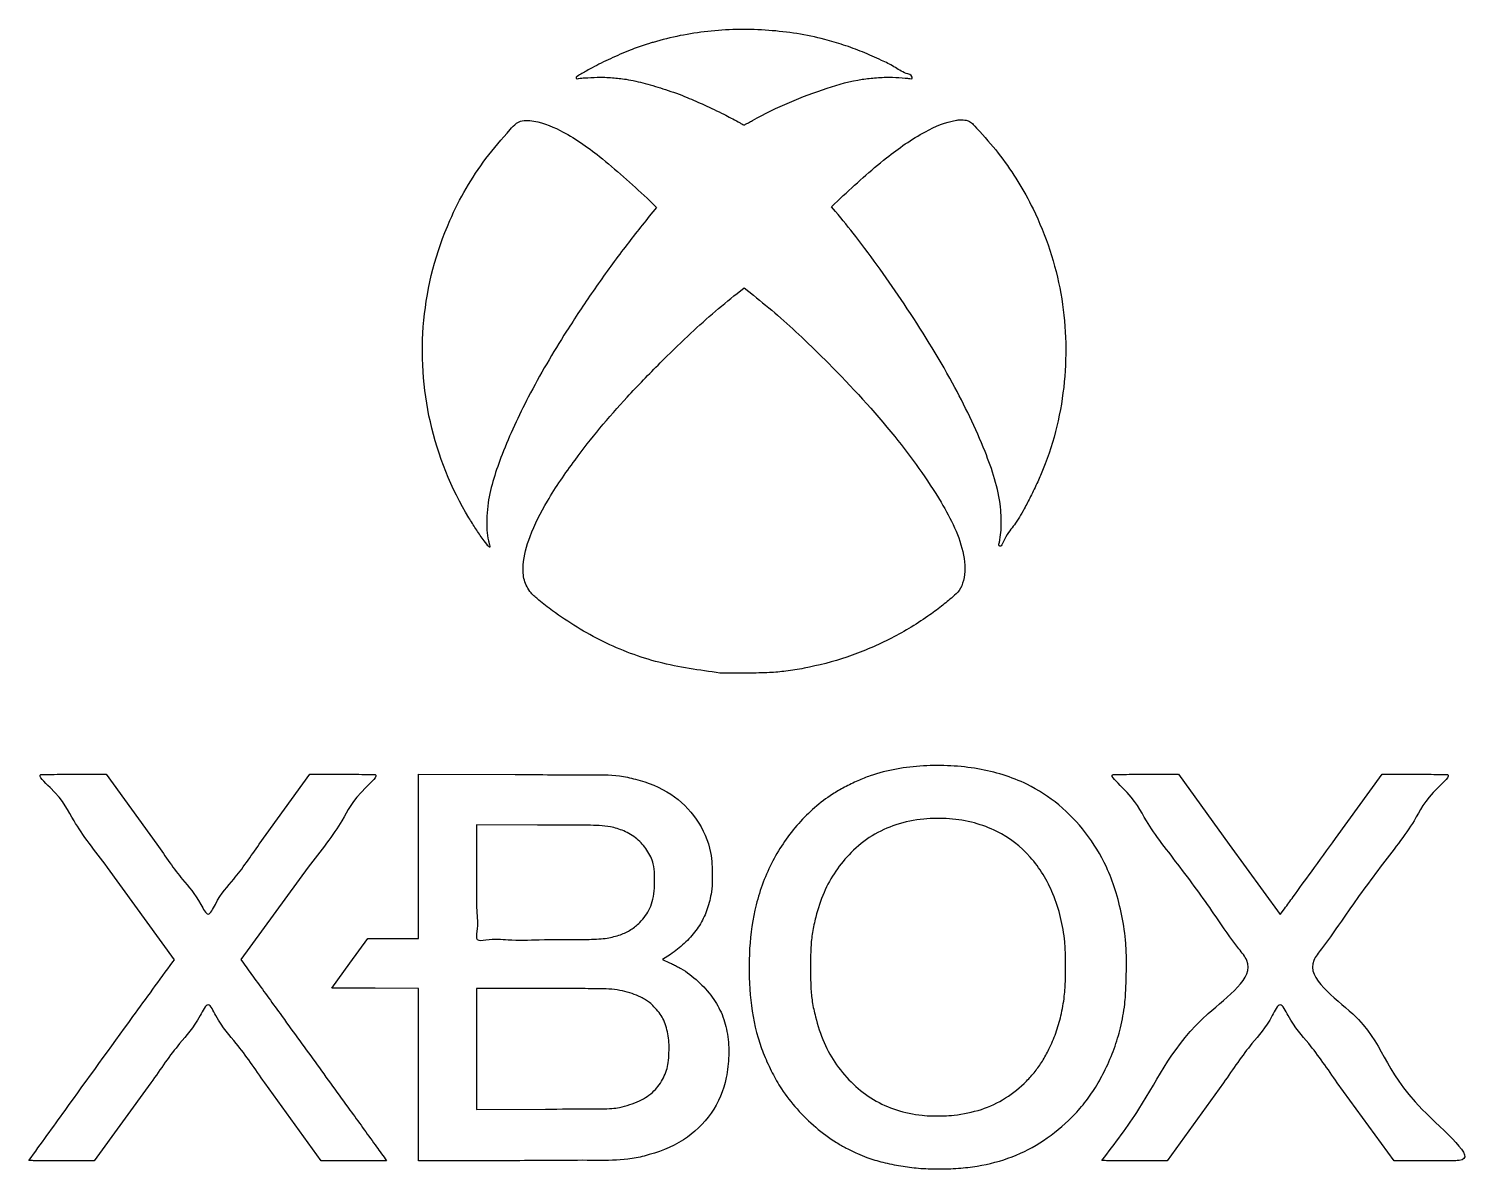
# Model space of a CAD drawing. Extents: x 2 to 516, y -1 to 403.
import ezdxf

# ---------------------------------------------------------------- set-up
doc = ezdxf.new("R2010")
doc.units = 0
doc.layers.get('0').update_dxf_attribs({"linetype": 'CONTINUOUS'})

msp = doc.modelspace()

# ---------------------------------------------------------------- linework, layer by layer
at = {"color": 7}
for p, q in [((253.853487, 369.852861), (253.853487, 369.852861)), ((221.542412, 342.77963), (224.950086, 339.514)), ((224.950086, 339.514), (222.322112, 336.339)), ((286.938323, 339.732448), (290.10737, 342.765769)), ((288.413402, 338.035723), (286.938323, 339.732448)), ((253.468915, 309.013582), (255.994786, 311.009035)), ((255.994786, 311.009035), (259.289748, 308.377667)), ((346.638589, 221.708282), (346.638589, 221.708282)), ((165.11438, 219.555711), (165.11438, 219.555711)), ((247.371195, 174.447719), (247.371195, 174.447719)), ((18.175877, 138.555783), (29.751398, 138.548639)), ((29.751398, 138.548639), (47.743065, 113.719954)), ((84.030272, 113.822401), (101.982654, 138.56081)), ((101.982654, 138.56081), (113.558174, 138.56081)), ((140.479529, 109.469052), (140.479529, 138.583485)), ((140.479529, 138.583485), (174.809216, 138.495008)), ((398.382146, 138.557556), (409.957667, 138.551999)), ((409.957667, 138.551999), (428.007648, 113.672197)), ((465.663095, 115.776269), (482.188917, 138.555836)), ((482.188917, 138.555836), (493.764438, 138.559275)), ((182.746716, 120.566074), (161.117029, 120.571366)), ((161.117029, 120.571366), (161.117029, 100.374847)), ((428.007648, 113.672197), (446.057629, 88.792394)), ((140.479529, 80.354646), (140.479529, 109.469052)), ((53.931987, 72.826219), (30.266172, 105.55441)), ((101.326593, 105.594944), (77.519485, 72.861144)), ((446.057629, 88.792394), (447.597451, 90.894535)), ((116.181148, 71.55725), (122.570174, 80.354646)), ((122.570174, 80.354646), (131.524864, 80.354646)), ((131.524864, 80.354646), (140.479529, 80.354646)), ((207.419112, 80.461617), (207.419112, 80.461564)), ((53.326541, 72.026357), (53.931987, 72.826219)), ((77.519485, 72.861144), (78.457089, 71.55606)), ((229.860832, 74.685816), (227.059715, 72.853418)), ((227.059715, 72.853418), (229.476393, 71.76299)), ((109.792095, 62.759855), (116.181148, 71.55725)), ((125.135812, 62.691566), (109.792095, 62.759855)), ((140.479529, 62.623303), (125.135812, 62.691566)), ((140.479529, 32.057075), (140.479529, 62.623303)), ((183.728532, 62.627563), (161.117029, 62.627563)), ((161.117029, 62.627563), (161.117029, 41.185941)), ((161.117029, 41.185941), (161.117029, 19.74432)), ((140.479529, 1.490821), (140.479529, 32.057075)), ((45.626398, 29.161475), (25.518065, 1.522227)), ((105.941667, 1.507755), (85.970488, 29.14814)), ((425.964959, 29.154517), (405.988917, 1.51257)), ((486.42225, 1.515401), (466.313917, 29.154279)), ((161.117029, 19.74432), (185.524841, 19.839384)), ((211.784737, 20.384188), (211.784737, 20.384188)), ((330.394654, 17.665303), (330.394654, 17.666097)), ((2.367023, 1.649968), (2.367023, 1.650974)), ((25.518065, 1.522227), (13.942544, 1.515084)), ((117.552483, 1.507755), (105.941667, 1.507755)), ((129.163299, 1.507755), (117.552483, 1.507755)), ((128.710756, 2.198423), (129.163299, 1.507755)), ((176.396716, 1.576679), (140.479529, 1.490821)), ((382.837875, 1.628563), (382.837875, 1.62941)), ((405.988917, 1.51257), (394.413396, 1.509924)), ((497.997771, 1.511961), (486.42225, 1.515401)), ((317.766118, -1.101328), (317.766118, -1.101328))]:
    msp.add_line(p, q, dxfattribs=at)
for points, knots in [([(253.853487, 369.852861), (252.172116, 370.751015), (248.229819, 372.85691), (242.164966, 375.69529), (235.307301, 378.745408), (228.308964, 381.303419), (221.085473, 383.457034), (214.797765, 384.923754), (209.079491, 385.528967), (204.196707, 385.762801), (200.104236, 385.43842), (197.798771, 385.349623), (196.61009, 384.962751), (196.232004, 385.509246), (197.227612, 386.284845), (198.967149, 387.274437), (203.025533, 389.556237), (208.632727, 392.309613), (215.053709, 395.097696), (219.573216, 396.810846), (222.20819, 397.563272), (223.429219, 397.920087), (230.686907, 400.063052), (244.450899, 402.616767), (264.621343, 402.814852), (280.363244, 400.361361), (291.31291, 397.121358), (298.060527, 394.650286), (303.944715, 391.987433), (309.23608, 389.53152), (312.353417, 387.083742), (315.398617, 386.528091), (315.625739, 385.045596), (314.288776, 385.211832), (312.299073, 385.453419), (308.08464, 385.723679), (303.089943, 385.543598), (295.247943, 384.741844), (284.905077, 381.786566), (271.873743, 376.901596), (262.745687, 372.516097), (257.648683, 369.565743), (256.63906, 369.139384), (255.971075, 368.657885), (255.419083, 368.999909), (254.738384, 369.327319), (254.174225, 369.662374), (253.853487, 369.852861)], [0, 0, 0, 0, 5.717856, 13.406612, 20.081716, 28.229412, 35.736988, 42.690011, 47.564885, 52.941778, 57.432927, 59.574806, 60.323042, 60.604512, 61.249323, 63.288566, 67.37939, 74.661904, 82.303405, 88.290965, 89.152059, 90.523136, 92.10737, 111.855218, 132.244738, 152.379158, 159.352481, 166.493125, 173.888638, 178.817876, 183.740836, 186.223, 186.64515, 187.415489, 189.120142, 193.65051, 199.342549, 204.382097, 217.16731, 231.500248, 246.040509, 247.704533, 248.941349, 249.484983, 249.879519, 250.72155, 251.831035, 251.831035, 251.831035, 251.831035]), ([(165.11438, 219.555711), (164.528936, 220.309091), (163.016934, 222.254816), (160.811202, 225.582811), (152.59029, 238.421548), (142.838159, 262.866079), (140.434354, 299.796549), (147.811839, 327.879047), (157.187987, 346.318189), (164.332893, 357.172808), (170.740343, 364.499609), (174.880175, 369.259152), (177.392517, 370.457085), (182.882754, 370.179032), (192.610528, 366.47562), (206.405493, 356.686077), (216.029397, 347.844495), (221.542412, 342.77963)], [0, 0, 0, 0, 2.861628, 7.390615, 11.968012, 48.609957, 84.72721, 121.324351, 134.019104, 146.737312, 160.136062, 163.325922, 165.481619, 168.208783, 179.464566, 196.209055, 218.664688, 218.664688, 218.664688, 218.664688]), ([(290.10737, 342.765769), (295.434807, 347.666358), (304.853612, 356.330505), (318.508939, 365.925061), (327.805088, 369.992997), (332.505497, 370.570878), (333.696421, 370.577075), (334.808688, 370.381275), (336.113524, 370.023207), (337.660726, 368.471903), (341.376016, 364.44828), (346.981941, 357.885473), (353.269545, 348.719366), (361.853518, 333.076836), (369.737897, 309.333191), (370.889252, 277.442596), (365.63083, 254.973335), (359.974278, 241.984636), (357.712846, 237.240999), (355.07853, 232.226285), (351.803981, 226.544396), (349.238548, 224.124516), (346.839346, 218.627551), (346.241593, 219.928644), (346.458173, 220.670661), (346.569023, 221.30819), (346.638589, 221.708282)], [0, 0, 0, 0, 21.682452, 38.334158, 50.048915, 51.431037, 52.525303, 53.60248, 54.824314, 56.498139, 60.007228, 71.400558, 82.24822, 93.321725, 124.870434, 156.204909, 188.001651, 192.956656, 198.758269, 203.658412, 210.332498, 216.574627, 219.521268, 219.783131, 220.513491, 221.744177, 221.744177, 221.744177, 221.744177]), ([(222.322112, 336.339), (219.020709, 332.202185), (212.109954, 323.542684), (202.373706, 309.910956), (191.046677, 292.881718), (179.784974, 273.78211), (170.353716, 253.472389), (165.568009, 239.123693), (164.648324, 229.997853), (164.713494, 225.44723), (164.99991, 222.216438), (165.604552, 220.244111), (165.65004, 219.670588), (165.878411, 219.019381), (165.573386, 219.110563), (165.38395, 219.293862), (165.213448, 219.45948), (165.11438, 219.555711)], [0, 0, 0, 0, 15.87596, 33.23279, 50.229869, 77.239468, 99.609584, 117.454544, 122.12351, 127.106849, 130.983397, 132.087294, 132.895321, 133.236651, 133.368954, 133.663866, 134.072865, 134.072865, 134.072865, 134.072865]), ([(346.638589, 221.708281), (346.803007, 222.838726), (347.170985, 225.368733), (347.202504, 229.250115), (346.543969, 238.768673), (341.034052, 255.189583), (329.363219, 279.200732), (316.183968, 300.414818), (304.294251, 317.469011), (296.27113, 328.444574), (290.810114, 335.110294), (288.413402, 338.035723)], [0, 0, 0, 0, 3.423924, 7.662961, 11.612507, 32.011797, 58.852789, 91.814938, 106.733271, 121.237038, 132.581006, 132.581006, 132.581006, 132.581006]), ([(247.371195, 174.447719), (240.106766, 175.436802), (225.839614, 177.379335), (205.69012, 184.991679), (191.895155, 193.478609), (183.766156, 199.77111), (180.575181, 202.498117), (178.915666, 204.981809), (177.982696, 207.350257), (177.523101, 209.932965), (177.57743, 215.206849), (180.085813, 224.106058), (186.557459, 236.556917), (195.218343, 249.183031), (204.788325, 261.40007), (214.892932, 272.868202), (225.395844, 283.65238), (235.463992, 293.514541), (244.528404, 301.780049), (250.529864, 306.635673), (253.468915, 309.013582)], [0, 0, 0, 0, 21.937444, 43.084575, 64.067524, 70.233759, 73.976785, 76.573208, 79.106428, 81.562672, 84.395017, 94.860935, 108.846468, 126.399776, 140.704915, 155.390814, 172.227371, 185.85472, 197.670191, 209.009719, 209.009719, 209.009719, 209.009719]), ([(259.289748, 308.377667), (262.16731, 306.0266), (268.033493, 301.233729), (276.867589, 293.140377), (291.116289, 279.196649), (308.530516, 260.333582), (324.83345, 237.711618), (333.247279, 221.471698), (334.440574, 211.634658), (333.936635, 207.363971), (332.553666, 203.73138), (329.455172, 200.99661), (325.790029, 197.943458), (318.449205, 192.531803), (307.450188, 186.04041), (292.67847, 179.778842), (280.248485, 176.581236), (271.019282, 175.044489), (264.401661, 174.484826), (258.400244, 174.422431), (253.136376, 174.396772), (249.784338, 174.383279), (247.97595, 174.431569), (247.371195, 174.447719)], [0, 0, 0, 0, 11.145964, 22.722103, 35.923095, 70.974479, 99.438123, 119.835393, 124.573349, 128.91372, 132.676637, 135.877623, 141.116055, 147.061189, 163.184112, 179.322797, 195.027327, 201.559775, 207.37581, 214.929529, 219.557355, 223.169421, 224.984268, 224.984268, 224.984268, 224.984268]), ([(317.766118, -1.101328), (315.688867, -0.86662), (311.44429, -0.387026), (305.344891, 0.934419), (300.156372, 2.352635), (295.886815, 4.189166), (292.312821, 5.954795), (287.230779, 8.800928), (281.234041, 13.31208), (274.642498, 19.710344), (269.498703, 26.244526), (265.797681, 32.780088), (263.014748, 38.835557), (259.776777, 47.944243), (257.749082, 60.691269), (257.510043, 76.580141), (259.71661, 92.766361), (265.482865, 108.020447), (274.757483, 121.478541), (284.122088, 129.716785), (291.638636, 134.06744), (296.100954, 136.253779), (305.144903, 139.833658), (319.589238, 142.193534), (338.593425, 141.285816), (355.154998, 136.360764), (367.93864, 128.030827), (377.5187, 117.982714), (383.930661, 107.515639), (387.823335, 97.410959), (390.058548, 88.297779), (391.418151, 79.653829), (391.575566, 71.297558), (391.453445, 64.128468), (391.012045, 56.363764), (389.583769, 48.920609), (387.319755, 41.141129), (384.23087, 34.103217), (380.767051, 27.649842), (376.777834, 21.949575), (370.839496, 15.382221), (362.533558, 8.401631), (351.102179, 2.497733), (340.670009, -0.233862), (331.772602, -1.181438), (324.794313, -1.473586), (320.074714, -1.223606), (317.766118, -1.101328)], [0, 0, 0, 0, 6.267203, 12.80617, 18.707436, 22.363578, 26.728918, 30.66511, 39.823374, 49.135135, 58.171534, 64.655775, 71.624122, 78.144866, 93.602329, 110.05247, 125.715062, 142.329881, 158.469986, 174.32086, 179.22508, 184.502244, 189.214524, 208.370951, 227.77537, 245.971778, 259.439486, 273.091021, 287.306105, 295.949263, 305.483614, 315.414625, 322.12153, 330.52464, 336.932475, 345.422837, 353.196421, 361.193831, 368.430858, 375.141914, 382.006076, 394.954238, 407.453935, 420.289616, 427.041177, 434.281011, 441.213331, 441.213331, 441.213331, 441.213331]), ([(30.266172, 105.55441), (25.779908, 111.305974), (18.087332, 121.168154), (14.409659, 130.051217), (4.678091, 138.644311), (9.273106, 138.42913), (12.789317, 138.592054), (16.190619, 138.569151), (18.175877, 138.555783)], [0, 0, 0, 0, 20.359262, 34.909934, 40.501981, 42.089783, 46.24867, 52.079324, 52.079324, 52.079324, 52.079324]), ([(113.558174, 138.56081), (115.543558, 138.57454), (118.945051, 138.598064), (122.460078, 138.431836), (127.058398, 138.679148), (117.278206, 130.073966), (113.57598, 121.213233), (105.83926, 111.348713), (101.326593, 105.594944)], [0, 0, 0, 0, 5.830654, 9.989472, 11.576823, 17.171084, 31.746243, 52.146921, 52.146921, 52.146921, 52.146921]), ([(174.809216, 138.495008), (183.546544, 138.422352), (195.843072, 138.3201), (210.172803, 138.44368), (220.019231, 136.36714), (230.178069, 132.38921), (239.714725, 123.039972), (243.881369, 113.672948), (244.648211, 106.221856), (244.72779, 101.56453), (244.535132, 97.278111), (243.7773, 93.799673), (242.926804, 90.872536), (241.528509, 87.197509), (238.902629, 82.965237), (234.882272, 78.391158), (231.538998, 75.924142), (229.860832, 74.685816)], [0, 0, 0, 0, 26.255541, 36.950882, 42.762277, 56.390366, 69.014901, 81.89502, 86.131918, 91.43158, 95.871074, 98.957646, 102.084845, 105.013976, 110.725922, 116.918652, 123.159944, 123.159944, 123.159944, 123.159944]), ([(382.837875, 1.62941), (387.453108, 7.687451), (400.678442, 25.047274), (410.584116, 48.838113), (438.906525, 67.45128), (429.333425, 79.193847), (421.974425, 90.132734), (411.284365, 104.999916), (398.291256, 121.22031), (394.662847, 130.053905), (384.880345, 138.649503), (389.479631, 138.430256), (392.995476, 138.593558), (396.396847, 138.570825), (398.382146, 138.557556)], [0, 0, 0, 0, 22.424714, 64.259896, 87.577478, 92.540829, 106.474267, 128.142799, 148.539405, 163.115821, 168.716437, 170.304165, 174.463044, 180.293698, 180.293698, 180.293698, 180.293698]), ([(493.764438, 138.559275), (495.74981, 138.573329), (499.151289, 138.597406), (502.666443, 138.432126), (507.265316, 138.671576), (497.479149, 130.066952), (493.853204, 121.245157), (480.822363, 104.968896), (470.107767, 90.083971), (462.76298, 79.129909), (453.155833, 67.406541), (483.637975, 47.894586), (481.51227, 29.804923), (517.071031, 1.669494), (507.058366, 1.561788), (503.306497, 1.513458), (499.954348, 1.512513), (497.997771, 1.511961)], [0, 0, 0, 0, 5.830651, 9.989483, 11.576935, 17.173073, 31.748919, 52.148969, 73.98985, 87.844062, 92.727328, 116.22132, 158.065195, 180.463735, 182.051256, 186.210102, 192.040755, 192.040755, 192.040755, 192.040755]), ([(207.419112, 80.461564), (209.000156, 80.808563), (211.91676, 81.448682), (215.880668, 83.327912), (218.801442, 85.763902), (221.087807, 88.326191), (222.640159, 91.128101), (223.778902, 94.428528), (224.232462, 98.501459), (224.280712, 102.698153), (223.880468, 107.376006), (221.704537, 111.811708), (218.092822, 115.896833), (213.507996, 118.544176), (207.588912, 120.414678), (197.247459, 120.496976), (188.642671, 120.537979), (182.746716, 120.566074)], [0, 0, 0, 0, 4.845545, 8.938734, 13.01219, 16.178433, 19.187354, 22.558489, 26.585569, 31.409126, 35.169127, 40.54399, 45.884431, 51.324786, 56.205075, 64.352395, 82.085583, 82.085583, 82.085583, 82.085583]), ([(330.394654, 17.666097), (333.672708, 18.209632), (340.076475, 19.271443), (348.896253, 23.516857), (355.045454, 28.51128), (359.190439, 33.135337), (361.847305, 36.912439), (364.343317, 41.463436), (366.665293, 46.808315), (368.450434, 53.124576), (369.608001, 59.491603), (369.971285, 66.290702), (370.022845, 72.737048), (369.570564, 83.005905), (366.492365, 95.772137), (358.247794, 109.726827), (347.717889, 117.823225), (337.523429, 121.602163), (328.736816, 123.055945), (319.30301, 122.929055), (309.929678, 121.076905), (301.0751, 117.044231), (293.952474, 111.205613), (288.214767, 104.346688), (283.965693, 96.569841), (281.598978, 89.104958), (280.091285, 82.595329), (279.513876, 76.597866), (279.518046, 72.445414), (279.520465, 70.035896)], [0, 0, 0, 0, 9.927047, 19.39276, 28.973242, 33.507382, 37.99048, 42.793003, 49.059466, 55.426861, 62.444003, 68.424558, 75.827379, 81.780068, 99.246265, 114.601183, 129.554568, 138.005113, 147.032495, 156.111038, 166.182102, 175.48031, 184.994867, 193.558086, 202.174948, 211.390967, 216.967276, 222.194493, 229.420858, 229.420858, 229.420858, 229.420858]), ([(47.743065, 113.719954), (50.775458, 109.305273), (55.971864, 101.740133), (61.957443, 95.526821), (65.932457, 87.153994), (69.790288, 95.645407), (75.824454, 101.840007), (81.009283, 109.411058), (84.030272, 113.822401)], [0, 0, 0, 0, 15.44774, 26.471749, 30.686158, 34.965063, 46.01043, 61.43113, 61.43113, 61.43113, 61.43113]), ([(447.597451, 90.894535), (448.611044, 92.28791), (451.790738, 96.658998), (457.810455, 104.954484), (462.818065, 111.855512), (465.663095, 115.776269)], [0, 0, 0, 0, 5.169119, 16.215788, 30.748469, 30.748469, 30.748469, 30.748469]), ([(161.117029, 100.374847), (161.031945, 96.877879), (160.885739, 90.868788), (161.686143, 84.874238), (160.578299, 79.15905), (166.640285, 80.46869), (173.034589, 79.55813), (184.527073, 80.009436), (195.095764, 80.025534), (203.160214, 79.993347), (206.446342, 80.35466), (207.419112, 80.461617)], [0, 0, 0, 0, 10.200404, 17.528084, 20.397795, 23.490136, 31.40343, 42.425585, 56.60315, 63.58377, 66.519129, 66.519129, 66.519129, 66.519129]), ([(2.367023, 1.650974), (6.624591, 7.560288), (18.889754, 24.583787), (35.878888, 48.040451), (48.631731, 65.572236), (53.326541, 72.026357)], [0, 0, 0, 0, 21.849986, 62.945234, 86.888336, 86.888336, 86.888336, 86.888336]), ([(78.457089, 71.55606), (79.730437, 69.798352), (84.039943, 63.849582), (92.497825, 52.188612), (103.806755, 36.599882), (115.053779, 21.081974), (123.358789, 9.63215), (127.519314, 3.853301), (128.710756, 2.198423)], [0, 0, 0, 0, 6.511418, 22.037181, 43.216038, 64.287733, 79.532507, 85.649971, 85.649971, 85.649971, 85.649971]), ([(229.476393, 71.76299), (229.958962, 71.538128), (230.936869, 71.082454), (232.294214, 70.394462), (235.38017, 68.715769), (239.775888, 65.318873), (244.767403, 59.80095), (248.446783, 53.43989), (250.277016, 46.3411), (250.735989, 38.761556), (249.641179, 29.041079), (245.115231, 17.827081), (234.494167, 7.879367), (223.535214, 3.752255), (213.09678, 1.603024), (198.272606, 1.764015), (185.501473, 1.654648), (176.396716, 1.576679)], [0, 0, 0, 0, 1.597077, 3.236405, 4.56442, 12.133548, 19.743823, 26.784223, 33.943028, 41.525061, 49.452678, 63.172758, 76.797317, 91.820502, 97.691356, 108.708186, 136.06641, 136.06641, 136.06641, 136.06641]), ([(279.520465, 70.035896), (279.516394, 67.673622), (279.509412, 63.622549), (280.04813, 57.778381), (281.52892, 51.21543), (283.932896, 43.501489), (288.514809, 35.350638), (294.493467, 28.498158), (301.671157, 22.948717), (310.006773, 19.226713), (317.185764, 17.706394), (322.863746, 17.419966), (326.645263, 17.397761), (329.209325, 17.580723), (330.394654, 17.665303)], [0, 0, 0, 0, 7.08498, 12.150063, 17.563721, 27.245719, 36.282964, 45.394342, 54.362597, 63.278857, 72.556094, 76.181529, 80.327005, 83.890965, 83.890965, 83.890965, 83.890965]), ([(211.784737, 20.384188), (214.204096, 21.065911), (218.602717, 22.305347), (224.169929, 25.915311), (227.026921, 30.054418), (228.526213, 33.553555), (229.158507, 36.551365), (229.326384, 39.880867), (229.384453, 43.316741), (229.037851, 46.552677), (228.246182, 49.367036), (227.264953, 51.912525), (225.829016, 54.200268), (224.137953, 56.001882), (222.55756, 57.55522), (221.000402, 58.695402), (218.926658, 59.777795), (216.196633, 60.908699), (212.74719, 61.8131), (208.975024, 62.443114), (203.494124, 62.514371), (195.054272, 62.628302), (187.969272, 62.62784), (183.728532, 62.627563)], [0, 0, 0, 0, 7.516896, 13.666422, 19.451288, 22.309491, 25.051557, 28.586852, 32.296669, 35.355613, 38.307779, 41.044563, 43.51375, 46.35344, 48.437706, 50.15497, 52.119244, 55.442012, 58.997656, 62.795995, 66.882319, 75.413618, 88.133631, 88.133631, 88.133631, 88.133631]), ([(85.970488, 29.14814), (82.610829, 34.071378), (76.850723, 42.512225), (70.173434, 49.417944), (65.869966, 58.840202), (61.523121, 49.420175), (54.811514, 42.525595), (49.010313, 34.084989), (45.626398, 29.161475)], [0, 0, 0, 0, 17.187838, 29.468394, 34.183204, 38.904151, 51.20991, 68.436521, 68.436521, 68.436521, 68.436521]), ([(466.313917, 29.154279), (462.93021, 34.078231), (457.129046, 42.520052), (450.414835, 49.414674), (446.072549, 58.840542), (441.763784, 49.422949), (435.087072, 42.517362), (429.325603, 34.077473), (425.964959, 29.154517)], [0, 0, 0, 0, 17.227296, 29.535173, 34.259233, 38.971812, 51.251433, 68.440287, 68.440287, 68.440287, 68.440287]), ([(185.524841, 19.839384), (190.905844, 19.904546), (198.758016, 19.999633), (207.538956, 19.854246), (210.889603, 20.272461), (211.784737, 20.384188)], [0, 0, 0, 0, 16.155023, 23.574046, 26.27858, 26.27858, 26.27858, 26.27858]), ([(13.942544, 1.515084), (11.999165, 1.522163), (8.66961, 1.534293), (4.809136, 1.529955), (2.89571, 1.623987), (2.367023, 1.649968)], [0, 0, 0, 0, 5.830654, 9.98955, 11.577395, 11.577395, 11.577395, 11.577395]), ([(394.413396, 1.509924), (392.469971, 1.516859), (389.140359, 1.52874), (385.280429, 1.526228), (383.366582, 1.606412), (382.837875, 1.628563)], [0, 0, 0, 0, 5.830655, 9.989484, 11.576902, 11.576902, 11.576902, 11.576902])]:
    msp.add_open_spline(points, degree=3, knots=knots, dxfattribs=at)

doc.saveas('drawing.dxf')
